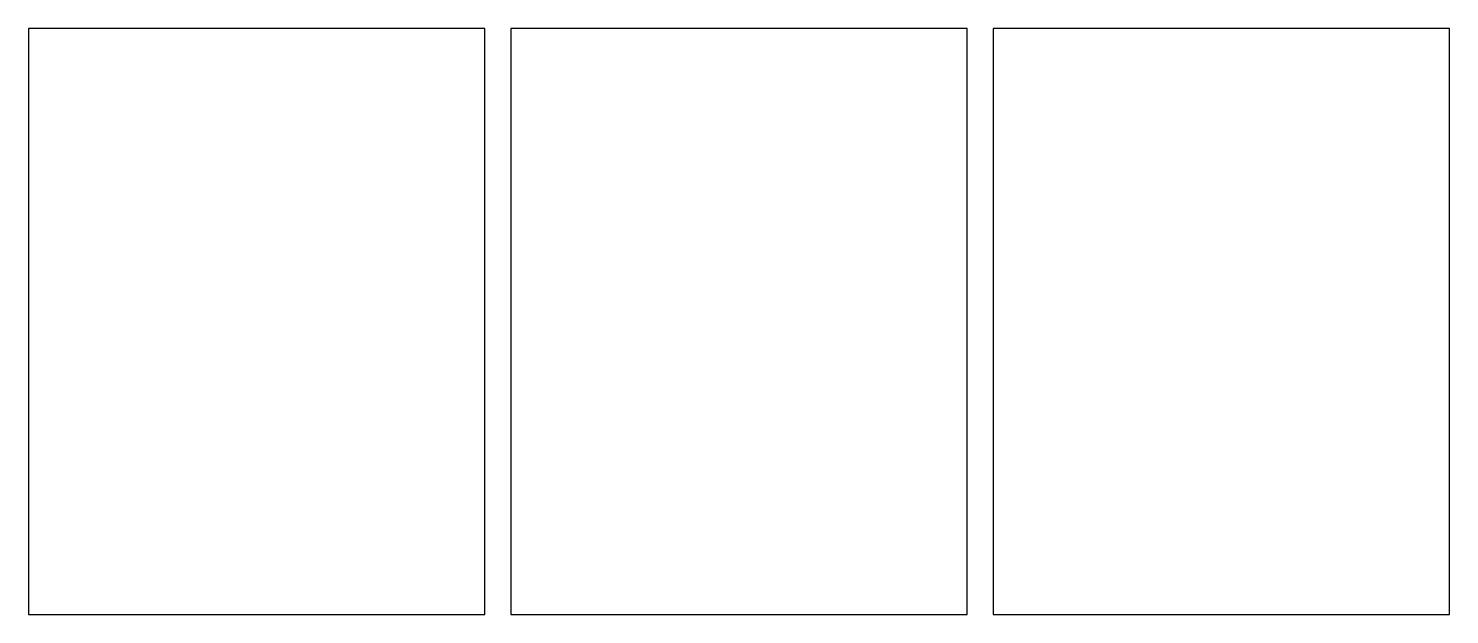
# Model space of a CAD drawing. Header units: millimetres. Extents: x 3 to 168, y 3 to 71.
import ezdxf

# ---------------------------------------------------------------- set-up
doc = ezdxf.new("R2010")
doc.units = ezdxf.units.MM
doc.layers.add('CORTE', color=1, linetype='CONTINUOUS')

msp = doc.modelspace()

# ---------------------------------------------------------------- linework, layer by layer
at = {"layer": 'CORTE'}
for points in [[(3, 3), (56.15, 3), (56.15, 71.2), (3, 71.2)], [(59.15, 3), (112.3, 3), (112.3, 71.2), (59.15, 71.2)], [(115.3, 3), (168.45, 3), (168.45, 71.2), (115.3, 71.2)]]:
    msp.add_lwpolyline(points, close=True, dxfattribs=at)

doc.saveas('drawing.dxf')
